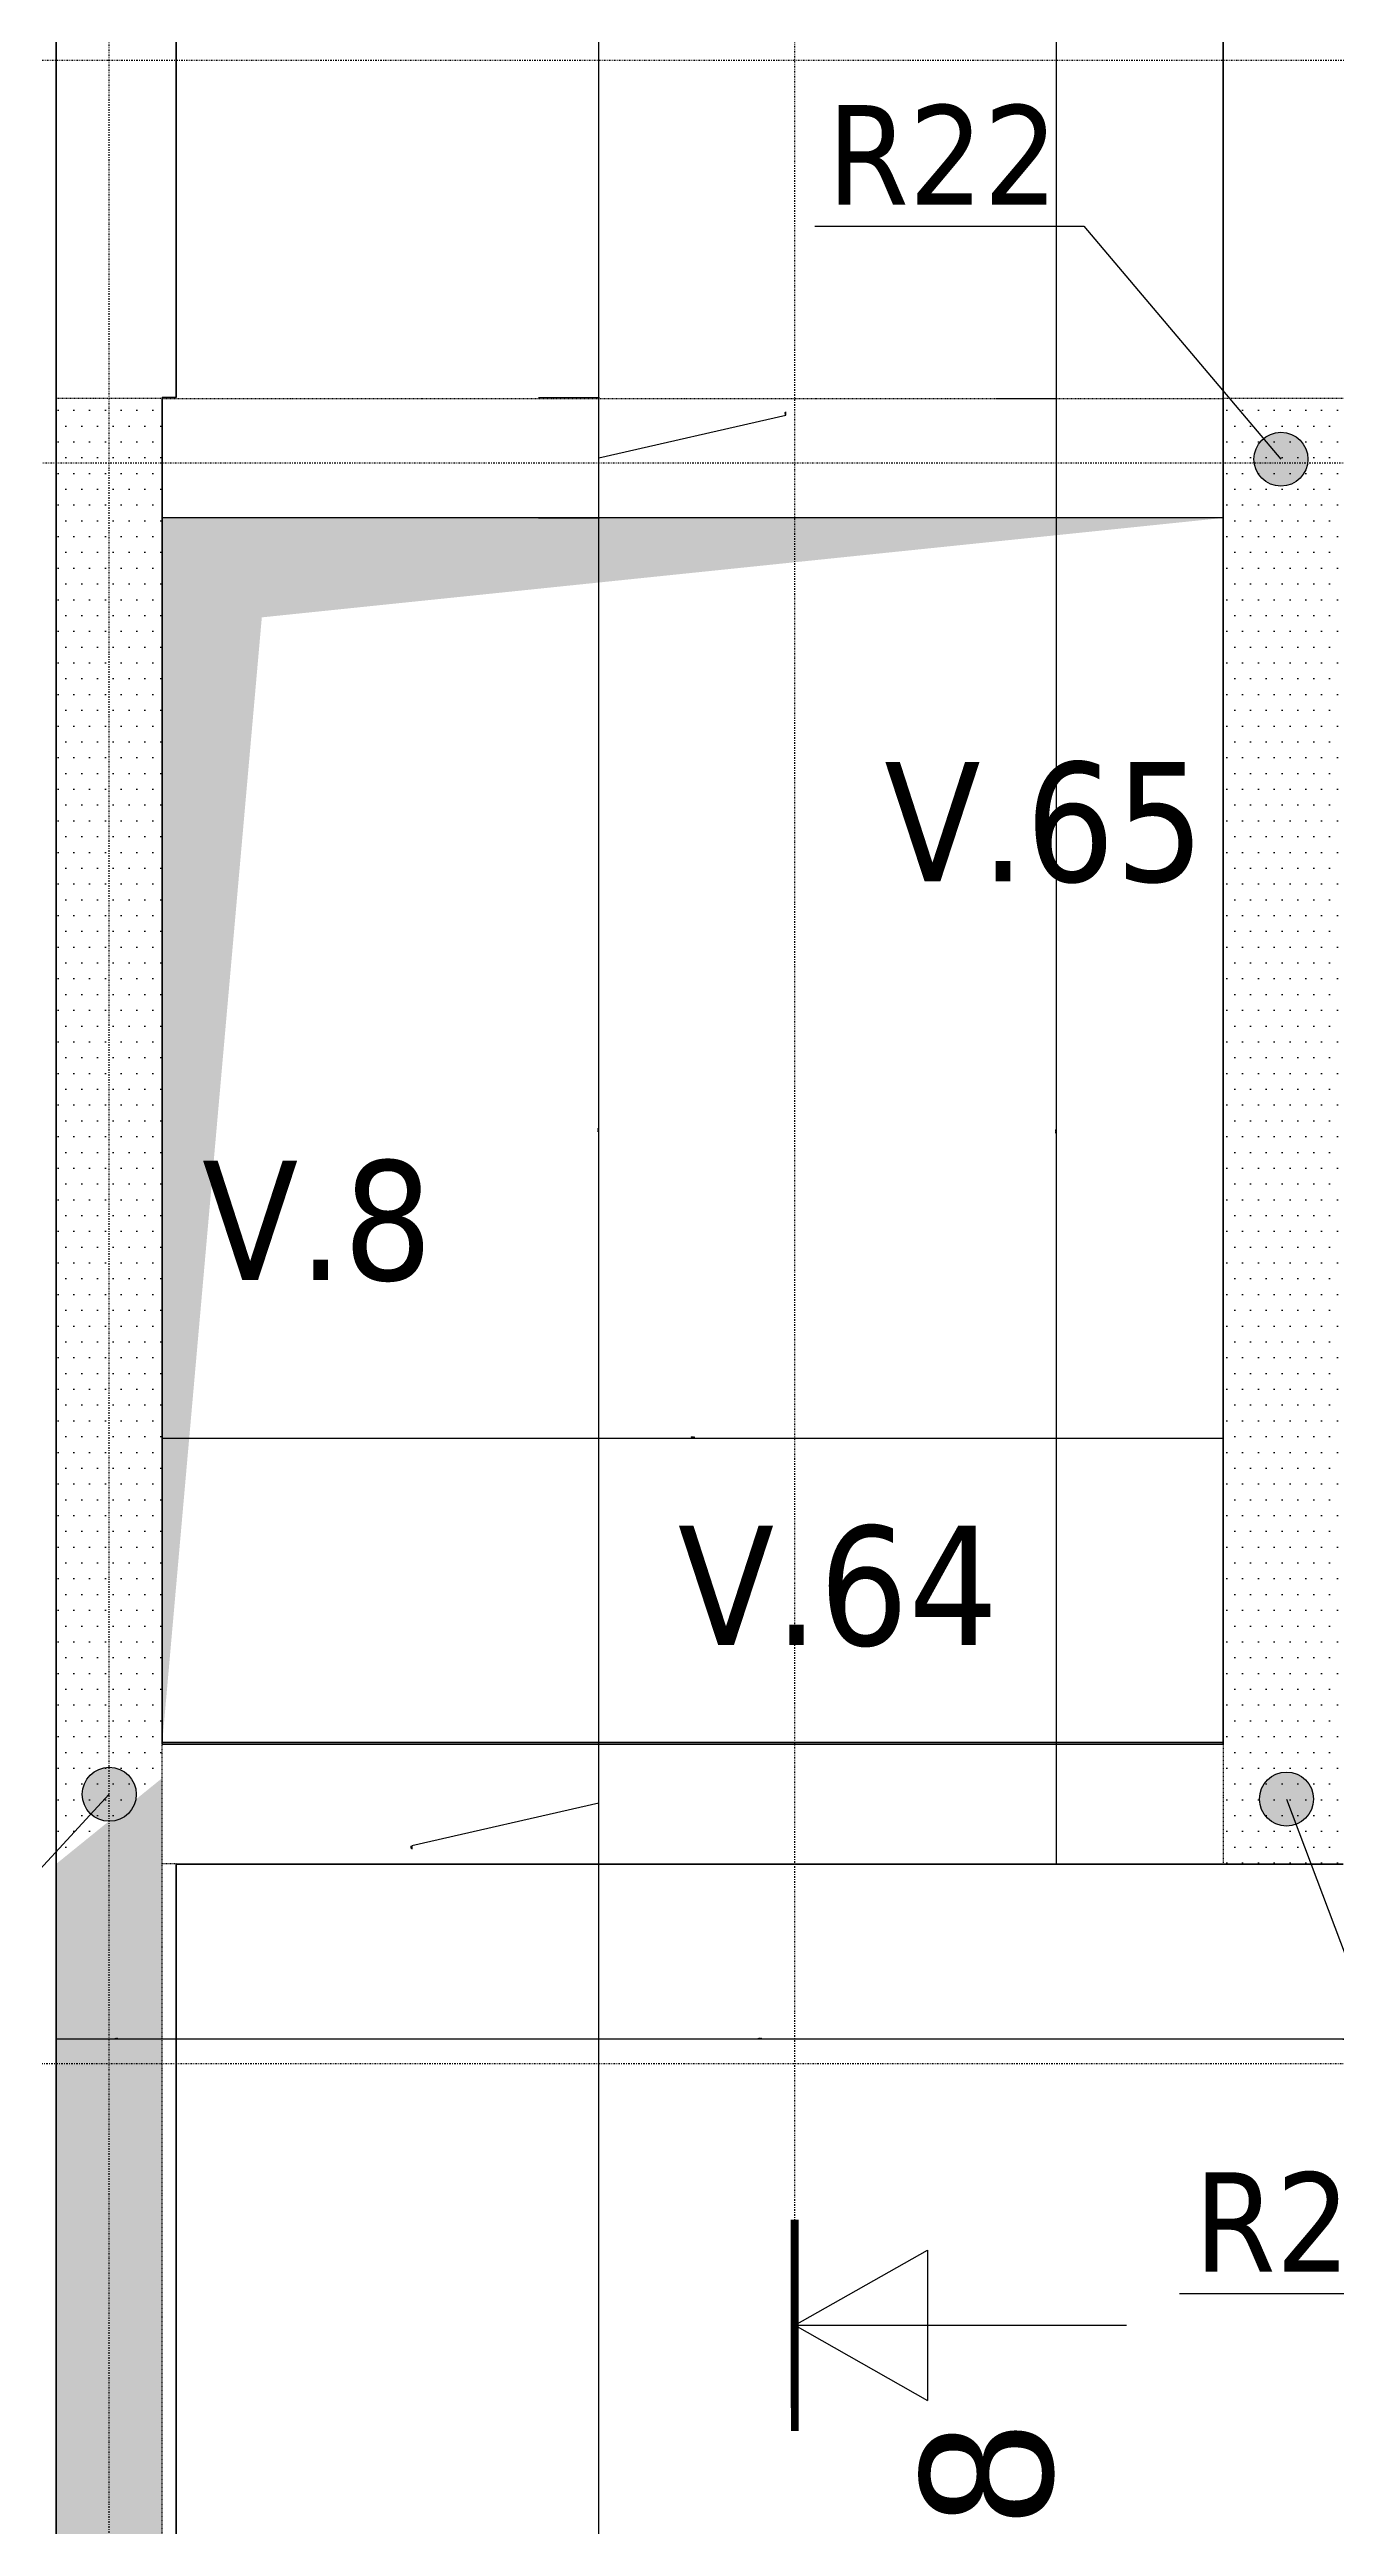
# Model space of a CAD drawing. Extents: x -12912 to 27386, y 1818 to 8189.
# Drawn here: x -44.6 to 149.4, y 6188.7 to 6562.2 of the extents above; entities that cross this region are included whole.
import ezdxf

# ---------------------------------------------------------------- set-up
doc = ezdxf.new("R2010")
doc.units = 0
doc.header["$MEASUREMENT"] = 0
for name, pattern in [('CACHE2', [4.7625, 3.175, -1.5875]), ('GrDotted', [0.4, 0.1, -0.1, 0.1, -0.1]), ('GrFeatureAxis', [0.85, 0.25, -0.2, 0.1, -0.2, 0.1]), ('STRICHPUNKT2_S11', [0.9, 0.7, -0.1, 0, -0.1])]:
    doc.linetypes.add(name, pattern=pattern)
doc.layers.get('0').update_dxf_attribs({"linetype": 'CONTINUOUS'})
doc.layers.get('DEFPOINTS').update_dxf_attribs({"linetype": 'CONTINUOUS'})
for name, color, linetype in [('K_ENT_M_Building_Coffrage PH Sous sol', 7, 'CONTINUOUS'), ('STR_COTATION', 1, 'CONTINUOUS'), ('STR_dob_liaisons_voiles', 23, 'CONTINUOUS'), ('STR_RESV_DALLE', 11, 'CONTINUOUS'), ('STR_SURCH', 9, 'CACHE2'), ('STR_TXT_V', 102, 'CONTINUOUS')]:
    doc.layers.add(name, color=color, linetype=linetype)
doc.layers.add('STR_AXES', color=4, linetype='STRICHPUNKT2_S11', lineweight=25)
doc.layers.add('STR_VOILES', color=6, linetype='CONTINUOUS', lineweight=70)
doc.styles.add('EPAIS', font='TAHOMA.TTF')
doc.styles.add('GrCut', font='swissli.ttf', dxfattribs={"height": 0.2})
doc.styles.add('GrDimensions', font='simplex.shx')
doc.dimstyles.new('GrDimensions', dxfattribs={"dimtxt": 0.09, "dimasz": 0.05, "dimexe": 0.07, "dimexo": 0, "dimgap": 0.05, "dimtad": 1, "dimzin": 0, "dimdsep": 46, "dimtxsty": 'GrDimensions', "dimblk": 'ARCHTICK', "dimblk1": 'ARCHTICK', "dimblk2": 'ARCHTICK', "dimcen": 0.09, "dimadec": 0, "dimazin": 0, "dimtfac": 1, "dimtdec": 4, "dimtmove": 0, "dimatfit": 3, "dimldrblk": 'OPEN30', "dimfxl": 0, "dimtolj": 1, "dimtzin": 0, "dimarcsym": 0})
doc.dimstyles.new('nOVO', dxfattribs={"dimscale": 1.3, "dimtxt": 0.09, "dimasz": 0.05, "dimexe": 0.07, "dimexo": 0, "dimgap": 0.05, "dimtad": 1, "dimzin": 0, "dimdsep": 46, "dimtxsty": 'GrDimensions', "dimblk": 'ARCHTICK', "dimcen": 0.09, "dimadec": 0, "dimazin": 0, "dimtfac": 1, "dimtmove": 0, "dimatfit": 3, "dimldrblk": 'OPEN30', "dimfxl": 0, "dimtolj": 1, "dimtzin": 0, "dimarcsym": 0})
doc.dimstyles.new('Novo_MALKO', dxfattribs={"dimscale": 1.3, "dimtxt": 0.09, "dimasz": 0.05, "dimexe": 0.07, "dimexo": 0, "dimgap": 0.05, "dimtad": 1, "dimdec": 0, "dimlfac": 100, "dimzin": 0, "dimdsep": 46, "dimtxsty": 'GrDimensions', "dimblk": 'ARCHTICK', "dimcen": 0.09, "dimadec": 0, "dimazin": 0, "dimtfac": 1, "dimtdec": 0, "dimtmove": 0, "dimatfit": 3, "dimldrblk": 'OPEN30', "dimfxl": 0, "dimtolj": 1, "dimtzin": 0, "dimarcsym": 0})
pattern_1 = [(0, (5243.0074, 5883.9378), (1.190625, 2.38125), [0, -2.38125])]

# ---------------------------------------------------------------- blocks, each defined once
blk = doc.blocks.new('_ArchTick')
at = {"color": 0, "linetype": 'ByBlock', "const_width": 0.15}
blk.add_lwpolyline([(-0.5, -0.5), (0.5, 0.5)], dxfattribs=at)
blk = doc.blocks.new('*D47')
at = {"layer": 'DEFPOINTS', "color": 0, "linetype": 'Continuous'}
for p in [(29.08, 6288.59), (38.18, 6288.59), (29.08, 5907.92)]:
    blk.add_point(p, dxfattribs=at)
at = {"layer": 'STR_COTATION', "color": 0, "linetype": 'Continuous', "lineweight": -2}
for p, q in [((29.08, 6288.59), (38.27, 6288.59)), ((38.18, 5907.92), (38.18, 6288.59)), ((29.08, 5907.92), (38.27, 5907.92))]:
    blk.add_line(p, q, dxfattribs=at)
at = {"layer": 'STR_COTATION', "color": 0, "linetype": 'Continuous', "lineweight": -2, "xscale": 0.065, "yscale": 0.065, "zscale": 0.065}
for p, rotation in [((38.18, 6288.59), 90), ((38.18, 5907.92), 270)]:
    blk.add_blockref('_ArchTick', p, dxfattribs=dict(at, rotation=rotation))
at = {"layer": 'STR_COTATION', "color": 0, "linetype": 'Continuous', "lineweight": -3, "insert": (38.06, 6098.25), "char_height": 0.117, "attachment_point": 5, "rotation": 90, "style": 'GrDimensions'}
blk.add_mtext('\\A1;380.67', dxfattribs=at)
blk = doc.blocks.new('_Open30')
at = {"color": 0, "linetype": 'ByBlock', "lineweight": -2}
for p, q in [((-1, 0.3), (0, 0)), ((0, 0), (-1, -0.3)), ((0, 0), (-1, 0))]:
    blk.add_line(p, q, dxfattribs=at)
blk = doc.blocks.new('*D48')
at = {"layer": 'DEFPOINTS', "color": 0, "linetype": 'Continuous'}
for p in [(29.08, 6306.96), (38.18, 6306.96), (29.08, 6288.59)]:
    blk.add_point(p, dxfattribs=at)
at = {"layer": 'STR_COTATION', "color": 0, "linetype": 'Continuous', "lineweight": -2}
for p, q in [((29.08, 6306.96), (38.27, 6306.96)), ((38.18, 6288.59), (38.18, 6306.96)), ((38.18, 6297.77), (9.98, 6291.34)), ((9.98, 6291.34), (9.98, 6290.82)), ((29.08, 6288.59), (38.27, 6288.59))]:
    blk.add_line(p, q, dxfattribs=at)
at = {"layer": 'STR_COTATION', "color": 0, "linetype": 'Continuous', "lineweight": -2, "xscale": 0.065, "yscale": 0.065, "zscale": 0.065}
for p, rotation in [((38.18, 6306.96), 90), ((38.18, 6288.59), 270)]:
    blk.add_blockref('_ArchTick', p, dxfattribs=dict(at, rotation=rotation))
at = {"layer": 'STR_COTATION', "color": 0, "linetype": 'Continuous', "lineweight": -3, "insert": (9.86, 6291.08), "char_height": 0.117, "attachment_point": 5, "rotation": 90, "style": 'GrDimensions'}
blk.add_mtext('\\A1;1837', dxfattribs=at)
blk = doc.blocks.new('*D49')
at = {"layer": 'DEFPOINTS', "color": 0, "linetype": 'Continuous'}
for p in [(29.08, 6491.59), (38.18, 6491.59), (29.08, 6306.96)]:
    blk.add_point(p, dxfattribs=at)
at = {"layer": 'STR_COTATION', "color": 0, "linetype": 'Continuous', "lineweight": -2}
for p, q in [((29.08, 6491.59), (38.27, 6491.59)), ((38.18, 6306.96), (38.18, 6491.59)), ((29.08, 6306.96), (38.27, 6306.96))]:
    blk.add_line(p, q, dxfattribs=at)
at = {"layer": 'STR_COTATION', "color": 0, "linetype": 'Continuous', "lineweight": -2, "xscale": 0.065, "yscale": 0.065, "zscale": 0.065}
for p, rotation in [((38.18, 6491.59), 90), ((38.18, 6306.96), 270)]:
    blk.add_blockref('_ArchTick', p, dxfattribs=dict(at, rotation=rotation))
at = {"layer": 'STR_COTATION', "color": 0, "linetype": 'Continuous', "lineweight": -3, "insert": (38.06, 6399.27), "char_height": 0.117, "attachment_point": 5, "rotation": 90, "style": 'GrDimensions'}
blk.add_mtext('\\A1;184.63', dxfattribs=at)
blk = doc.blocks.new('*D50')
at = {"layer": 'DEFPOINTS', "color": 0, "linetype": 'Continuous'}
for p in [(29.08, 6509.73), (38.18, 6509.73), (29.08, 6491.59)]:
    blk.add_point(p, dxfattribs=at)
at = {"layer": 'STR_COTATION', "color": 0, "linetype": 'Continuous', "lineweight": -2}
for p, q in [((29.08, 6509.73), (38.27, 6509.73)), ((38.18, 6491.59), (38.18, 6509.73)), ((66.38, 6507.1), (66.38, 6507.59)), ((38.18, 6500.66), (66.38, 6507.1)), ((29.08, 6491.59), (38.27, 6491.59))]:
    blk.add_line(p, q, dxfattribs=at)
at = {"layer": 'STR_COTATION', "color": 0, "linetype": 'Continuous', "lineweight": -2, "xscale": 0.065, "yscale": 0.065, "zscale": 0.065}
for p, rotation in [((38.18, 6509.73), 90), ((38.18, 6491.59), 270)]:
    blk.add_blockref('_ArchTick', p, dxfattribs=dict(at, rotation=rotation))
at = {"layer": 'STR_COTATION', "color": 0, "linetype": 'Continuous', "lineweight": -3, "insert": (66.26, 6507.34), "char_height": 0.117, "attachment_point": 5, "rotation": 90, "style": 'GrDimensions'}
blk.add_mtext('\\A1;1815', dxfattribs=at)
blk = doc.blocks.new('*D51')
at = {"layer": 'DEFPOINTS', "color": 0, "linetype": 'Continuous'}
for p in [(29.08, 6689.23), (38.18, 6689.23), (29.08, 6509.73)]:
    blk.add_point(p, dxfattribs=at)
at = {"layer": 'STR_COTATION', "color": 0, "linetype": 'Continuous', "lineweight": -2}
for p, q in [((29.08, 6689.23), (38.27, 6689.23)), ((38.18, 6509.73), (38.18, 6689.23)), ((29.08, 6509.73), (38.27, 6509.73))]:
    blk.add_line(p, q, dxfattribs=at)
at = {"layer": 'STR_COTATION', "color": 0, "linetype": 'Continuous', "lineweight": -2, "xscale": 0.065, "yscale": 0.065, "zscale": 0.065}
for p, rotation in [((38.18, 6689.23), 90), ((38.18, 6509.73), 270)]:
    blk.add_blockref('_ArchTick', p, dxfattribs=dict(at, rotation=rotation))
at = {"layer": 'STR_COTATION', "color": 0, "linetype": 'Continuous', "lineweight": -3, "insert": (38.06, 6599.48), "char_height": 0.117, "attachment_point": 5, "rotation": 90, "style": 'GrDimensions'}
blk.add_mtext('\\A1;179.49', dxfattribs=at)
blk = doc.blocks.new('*D80')
at = {"layer": 'DEFPOINTS', "color": 0, "linetype": 'Continuous'}
for p in [(98.08, 6509.59), (107.18, 6509.59), (98.08, 6288.54)]:
    blk.add_point(p, dxfattribs=at)
at = {"layer": 'STR_COTATION', "color": 0, "linetype": 'Continuous', "lineweight": -2}
for p, q in [((98.08, 6509.59), (107.27, 6509.59)), ((107.18, 6288.54), (107.18, 6509.59)), ((98.08, 6288.54), (107.27, 6288.54))]:
    blk.add_line(p, q, dxfattribs=at)
at = {"layer": 'STR_COTATION', "color": 0, "linetype": 'Continuous', "lineweight": -2, "xscale": 0.065, "yscale": 0.065, "zscale": 0.065}
for p, rotation in [((107.18, 6509.59), 90), ((107.18, 6288.54), 270)]:
    blk.add_blockref('_ArchTick', p, dxfattribs=dict(at, rotation=rotation))
at = {"layer": 'STR_COTATION', "color": 0, "linetype": 'Continuous', "lineweight": -3, "insert": (107.06, 6399.06), "char_height": 0.117, "attachment_point": 5, "rotation": 90, "style": 'GrDimensions'}
blk.add_mtext('\\A1;221.05', dxfattribs=at)
blk = doc.blocks.new('*D81')
at = {"layer": 'DEFPOINTS', "color": 0, "linetype": 'Continuous'}
for p in [(98.08, 6655.8), (107.18, 6655.8), (98.08, 6509.59)]:
    blk.add_point(p, dxfattribs=at)
at = {"layer": 'STR_COTATION', "color": 0, "linetype": 'Continuous', "lineweight": -2}
for p, q in [((98.08, 6655.8), (107.27, 6655.8)), ((107.18, 6509.59), (107.18, 6655.8)), ((98.08, 6509.59), (107.27, 6509.59))]:
    blk.add_line(p, q, dxfattribs=at)
at = {"layer": 'STR_COTATION', "color": 0, "linetype": 'Continuous', "lineweight": -2, "xscale": 0.065, "yscale": 0.065, "zscale": 0.065}
for p, rotation in [((107.18, 6655.8), 90), ((107.18, 6509.59), 270)]:
    blk.add_blockref('_ArchTick', p, dxfattribs=dict(at, rotation=rotation))
at = {"layer": 'STR_COTATION', "color": 0, "linetype": 'Continuous', "lineweight": -3, "insert": (107.06, 6582.69), "char_height": 0.117, "attachment_point": 5, "rotation": 90, "style": 'GrDimensions'}
blk.add_mtext('\\A1;146.21', dxfattribs=at)
blk = doc.blocks.new('*D646')
at = {"layer": 'DEFPOINTS', "color": 0, "ltscale": 4.5}
for p in [(132.31, 6352.81), (-27.64, 6344.47), (132.31, 6344.47)]:
    blk.add_point(p, dxfattribs=at)
at = {"layer": 'STR_COTATION', "color": 0, "lineweight": -2, "ltscale": 4.5}
for p, q in [((-27.64, 6352.72), (-27.64, 6352.9)), ((-27.64, 6352.81), (132.31, 6352.81)), ((132.31, 6352.72), (132.31, 6352.9))]:
    blk.add_line(p, q, dxfattribs=at)
at = {"layer": 'STR_COTATION', "color": 0, "lineweight": -2, "ltscale": 4.5, "xscale": 0.065, "yscale": 0.065, "zscale": 0.065, "rotation": 180}
blk.add_blockref('_ArchTick', (-27.64, 6352.81), dxfattribs=at)
at = {"layer": 'STR_COTATION', "color": 0, "lineweight": -2, "ltscale": 4.5, "xscale": 0.065, "yscale": 0.065, "zscale": 0.065}
blk.add_blockref('_ArchTick', (132.31, 6352.81), dxfattribs=at)
at = {"layer": 'STR_COTATION', "color": 0, "ltscale": 4.5, "insert": (52.34, 6352.94), "char_height": 0.117, "attachment_point": 5, "style": 'GrDimensions'}
blk.add_mtext('\\A1;159.95', dxfattribs=at)
blk = doc.blocks.new('*D974')
at = {"layer": 'DEFPOINTS', "color": 0, "ltscale": 4.5}
for p in [(150.41, 6288.54), (-25.54, 6262.17), (-25.54, 6262.16)]:
    blk.add_point(p, dxfattribs=at)
at = {"layer": 'STR_COTATION', "color": 0, "lineweight": -2, "ltscale": 4.5}
for p, q in [((-25.54, 6262.17), (-25.54, 6262.07)), ((150.41, 6262.16), (-25.54, 6262.16)), ((150.41, 6262.25), (150.41, 6262.07))]:
    blk.add_line(p, q, dxfattribs=at)
at = {"layer": 'STR_COTATION', "color": 0, "lineweight": -2, "ltscale": 4.5, "xscale": 0.065, "yscale": 0.065, "zscale": 0.065, "rotation": 180}
blk.add_blockref('_ArchTick', (-25.54, 6262.16), dxfattribs=at)
at = {"layer": 'STR_COTATION', "color": 0, "lineweight": -2, "ltscale": 4.5, "xscale": 0.065, "yscale": 0.065, "zscale": 0.065}
blk.add_blockref('_ArchTick', (150.41, 6262.16), dxfattribs=at)
at = {"layer": 'STR_COTATION', "color": 0, "ltscale": 4.5, "insert": (62.43, 6262.28), "char_height": 0.117, "attachment_point": 5, "style": 'GrDimensions'}
blk.add_mtext('\\A1;175.95', dxfattribs=at)
blk = doc.blocks.new('*D975')
at = {"layer": 'DEFPOINTS', "color": 0, "ltscale": 4.5}
for p in [(-43.64, 6262.17), (-43.64, 6262.16), (-25.54, 6262.17)]:
    blk.add_point(p, dxfattribs=at)
at = {"layer": 'STR_COTATION', "color": 0, "lineweight": -2, "ltscale": 4.5}
for p, q in [((-43.64, 6262.17), (-43.64, 6262.07)), ((-25.54, 6262.16), (-43.64, 6262.16)), ((-25.54, 6262.17), (-25.54, 6262.07))]:
    blk.add_line(p, q, dxfattribs=at)
at = {"layer": 'STR_COTATION', "color": 0, "lineweight": -2, "ltscale": 4.5, "xscale": 0.065, "yscale": 0.065, "zscale": 0.065, "rotation": 180}
blk.add_blockref('_ArchTick', (-43.64, 6262.16), dxfattribs=at)
at = {"layer": 'STR_COTATION', "color": 0, "lineweight": -2, "ltscale": 4.5, "xscale": 0.065, "yscale": 0.065, "zscale": 0.065}
blk.add_blockref('_ArchTick', (-25.54, 6262.16), dxfattribs=at)
at = {"layer": 'STR_COTATION', "color": 0, "ltscale": 4.5, "insert": (-34.59, 6262.28), "char_height": 0.117, "attachment_point": 5, "style": 'GrDimensions'}
blk.add_mtext('\\A1;1810', dxfattribs=at)

msp = doc.modelspace()

# ---------------------------------------------------------------- hatches: boundary and pattern name
at = {"layer": 'STR_dob_liaisons_voiles', "ltscale": 4.5}
h = msp.add_hatch(color=256, dxfattribs=at)
h.paths.add_polyline_path([(142.488, 6504.227, 0.0938149), (141.001, 6504.508), (141.001, 6500.439)])
h.paths.add_polyline_path([(141.001, 6500.439), (141.001, 6496.369, 0.4142136), (145.07, 6500.439, 0.3084139), (142.488, 6504.227)])
h.paths.add_polyline_path([(141.001, 6504.508, 0.4142136), (136.931, 6500.439, 0.4142136), (141.001, 6496.369)])
h = msp.add_hatch(color=256, dxfattribs=at)
h.paths.add_polyline_path([(-34.153, 6302.879, 0.0938149), (-35.64, 6303.161), (-35.64, 6299.091)])
h.paths.add_polyline_path([(-35.64, 6299.091), (-35.64, 6295.021, 0.4142136), (-31.571, 6299.091, 0.3084139), (-34.153, 6302.879)])
h.paths.add_polyline_path([(-35.64, 6303.161, 0.4142136), (-39.71, 6299.091, 0.4142136), (-35.64, 6295.021)])
h = msp.add_hatch(color=256, dxfattribs=at)
h.paths.add_polyline_path([(143.331, 6302.169, 0.0938149), (141.844, 6302.45), (141.844, 6298.381)])
h.paths.add_polyline_path([(141.844, 6298.381), (141.844, 6294.311, 0.4142136), (145.914, 6298.381, 0.3084139), (143.331, 6302.169)])
h.paths.add_polyline_path([(141.844, 6302.45, 0.4142136), (137.774, 6298.381, 0.4142136), (141.844, 6294.311)])
at = {"layer": 'STR_RESV_DALLE', "linetype": 'Continuous'}
for points in [[(132.36, 6491.588), (-27.64, 6491.588), (-12.64, 6476.588)], [(-27.64, 6491.588), (-27.64, 6306.956), (-12.64, 6476.588)]]:
    msp.add_hatch(color=256, dxfattribs=at).paths.add_polyline_path(points, flags=0)
at = {"layer": 'STR_SURCH', "linetype": 'Continuous'}
h = msp.add_hatch(dxfattribs=at)
h.set_pattern_fill('DOTS', color=256, scale=1.5, style=0)
h.set_pattern_definition(pattern_1)
h.paths.add_polyline_path([(-43.64, 6509.588), (-43.64, 6288.588), (-27.64, 6301.554), (-27.64, 6509.588)])
h = msp.add_hatch(dxfattribs=at)
h.set_pattern_fill('DOTS', color=256, scale=1.5, style=0)
h.set_pattern_definition(pattern_1)
h.paths.add_polyline_path([(150.408, 6509.588), (132.311, 6509.588), (132.311, 6288.588), (150.408, 6288.588)])
h = msp.add_hatch(dxfattribs=at)
h.set_pattern_fill('DOTS', color=256, scale=1.5, style=0)
h.set_pattern_definition(pattern_1)
h.paths.add_polyline_path([(-43.64, 6288.588), (-43.64, 5887.914), (-27.64, 5903.914), (-27.64, 6301.554)])

# ---------------------------------------------------------------- linework, layer by layer
at = {"layer": 'K_ENT_M_Building_Coffrage PH Sous sol', "color": 7, "linetype": 'Continuous'}
for p, q in [((67.7, 6219.011), (87.7, 6230.358)), ((87.7, 6230.358), (87.7, 6207.665)), ((67.7, 6219.011), (87.7, 6219.011)), ((67.7, 6219.011), (87.7, 6207.665)), ((87.7, 6219.011), (117.7, 6219.011))]:
    msp.add_line(p, q, dxfattribs=at)
at = {"layer": 'K_ENT_M_Building_Coffrage PH Sous sol', "color": 7, "linetype": 'GrFeatureAxis'}
for points in [[(67.7, 6219.011), (67.7, 6597.686)], [(-294.819, 6560.623), (743.835, 6560.623)], [(-1174.64, 6258.483), (7646.442, 6258.483)]]:
    msp.add_lwpolyline(points, dxfattribs=at)
at = {"layer": 'K_ENT_M_Building_Coffrage PH Sous sol', "color": 7, "linetype": 'Continuous', "const_width": 1.2}
msp.add_lwpolyline([(67.681, 6234.936), (67.72, 6203.086)], dxfattribs=at)
at = {"layer": 'STR_AXES', "linetype": 'GrFeatureAxis'}
for p, q in [((-35.64, 5622.963), (-35.64, 8022.963)), ((-1309.741, 6499.914), (7906.576, 6499.914))]:
    msp.add_line(p, q, dxfattribs=at)
at = {"layer": 'STR_dob_liaisons_voiles', "ltscale": 4.5}
for p, q in [((-35.64, 6299.091), (-97.861, 6231.668)), ((141.844, 6298.381), (169.922, 6223.81)), ((125.702, 6223.81), (169.922, 6223.81))]:
    msp.add_line(p, q, dxfattribs=at)
msp.add_lwpolyline([(70.715, 6535.569), (111.269, 6535.569), (141.001, 6500.439)], dxfattribs=at)
for centre in [(141.001, 6500.439), (-35.64, 6299.091), (141.844, 6298.381)]:
    msp.add_circle(centre, 4.07, dxfattribs=at)
at = {"layer": 'STR_RESV_DALLE', "linetype": 'Continuous'}
for p, q in [((132.311, 6491.588), (-27.64, 6491.588)), ((-27.64, 6306.956), (132.311, 6306.956))]:
    msp.add_line(p, q, dxfattribs=at)
at = {"layer": 'STR_SURCH', "linetype": 'GrDotted', "ltscale": 0.003662}
for p, q in [((-43.64, 6509.734), (-43.64, 6509.588)), ((-43.64, 6509.588), (-43.64, 6509.734))]:
    msp.add_line(p, q, dxfattribs=at)
at = {"layer": 'STR_SURCH', "linetype": 'GrDotted', "ltscale": 0.25}
for p, q in [((-27.64, 6509.588), (-43.64, 6509.588)), ((150.408, 6509.588), (132.36, 6509.588)), ((-27.64, 6288.588), (-27.64, 6306.637)), ((132.311, 6306.637), (132.311, 6288.588))]:
    msp.add_line(p, q, dxfattribs=at)
at = {"layer": 'STR_SURCH', "linetype": 'GrDotted'}
msp.add_line((-43.64, 6509.588), (-43.64, 6509.588), dxfattribs=at).dxf.unprotected_set("ltscale", 0)
for p, q in [((-27.64, 6509.588), (132.36, 6509.588)), ((-27.64, 5903.914), (-27.64, 6288.539))]:
    msp.add_line(p, q, dxfattribs=at)
at = {"layer": 'STR_SURCH', "linetype": 'GrDotted', "ltscale": 0.052438}
msp.add_line((-25.543, 6288.588), (-27.64, 6288.588), dxfattribs=at)
at = {"layer": 'STR_VOILES', "linetype": 'Continuous'}
for p, q in [((132.311, 6509.734), (132.311, 6655.8)), ((-25.543, 6617.281), (-25.543, 6509.734)), ((-43.64, 6509.734), (-43.64, 6607.368)), ((-43.64, 6288.588), (-43.64, 6509.734)), ((-27.64, 6509.734), (-27.64, 6306.637)), ((-25.543, 6509.734), (-27.64, 6509.734)), ((132.311, 6306.637), (132.311, 6509.734)), ((-27.64, 6306.637), (132.311, 6306.637)), ((-43.64, 6164.185), (-43.64, 6288.588)), ((132.311, 6288.539), (-25.543, 6288.539)), ((-25.543, 6288.539), (-25.543, 6184.597)), ((150.408, 6288.539), (132.311, 6288.539))]:
    msp.add_line(p, q, dxfattribs=at)

# ---------------------------------------------------------------- texts
at = {"layer": 'K_ENT_M_Building_Coffrage PH Sous sol', "color": 7, "linetype": 'Continuous', "insert": (96.739, 6196.601), "char_height": 20, "attachment_point": 5, "rotation": 90, "style": 'GrCut'}
msp.add_mtext('{8}', dxfattribs=at)
at = {"layer": 'STR_dob_liaisons_voiles', "ltscale": 4.5, "style": 'EPAIS'}
for p in [(72.604, 6538.844), (127.925, 6227.085)]:
    msp.add_text('R22', height=15, dxfattribs=at).set_placement(p)
at = {"layer": 'STR_TXT_V', "ltscale": 4.5, "style": 'EPAIS'}
for s, p in [('V.65', (81.205, 6436.764)), ('V.8', (-21.66, 6376.666)), ('V.64', (50.083, 6321.59))]:
    msp.add_text(s, height=18, dxfattribs=at).set_placement(p)

# ---------------------------------------------------------------- dimensions: what is measured, and where the dimension line sits
at = {"layer": 'STR_COTATION', "linetype": 'Continuous', "lineweight": -3}
for base, p1, p2, picture, middle in [((38.182, 6689.225), (29.082, 6509.734), (29.082, 6689.225), '*D51', (38.059, 6599.48)), ((107.183, 6655.8), (98.083, 6509.588), (98.083, 6655.8), '*D81', (107.059, 6582.694)), ((107.183, 6509.588), (98.083, 6288.539), (98.083, 6509.588), '*D80', (107.059, 6399.064)), ((38.182, 6491.588), (29.082, 6306.956), (29.082, 6491.588), '*D49', (38.059, 6399.272)), ((38.182, 6288.588), (29.082, 5907.916), (29.082, 6288.588), '*D47', (38.059, 6098.252))]:
    dim = msp.add_linear_dim(base=base, p1=p1, p2=p2, angle=90, dimstyle='GrDimensions', override={"dimscale": 1.3, "dimtxt": 0.09, "dimasz": 0.05, "dimexe": 0.07, "dimexo": 0, "dimgap": 0.05, "dimtad": 1, "dimjust": 0, "dimtih": 0, "dimtoh": 0, "dimdec": 2, "dimlfac": 1, "dimrnd": 0, "dimzin": 0, "dimdsep": 46, "dimlunit": 2, "dimpost": '', "dimtxsty": 'GrDimensions', "dimblk": 'ArchTick', "dimblk1": 'ArchTick', "dimblk2": 'ArchTick', "dimsah": 0, "dimtsz": 0, "dimcen": 0.09, "dimdle": 0, "dimse1": 0, "dimse2": 0, "dimsd1": 0, "dimsd2": 0, "dimclrd": 0, "dimclre": 0, "dimclrt": 0, "dimaunit": 0, "dimadec": 0, "dimazin": 0, "dimtol": 0, "dimlim": 0, "dimtp": 0, "dimtm": 0, "dimtfac": 1, "dimtdec": 4, "dimtix": 0, "dimtofl": 1, "dimtmove": 0, "dimatfit": 3, "dimldrblk": 'Open30', "dimtvp": 0, "dimfrac": 0, "dimtolj": 1, "dimtzin": 0, "dimlwd": 65534, "dimlwe": 65534}, dxfattribs=at)
    dim.commit()
    dim.dimension.update_dxf_attribs({"geometry": picture, "text_midpoint": middle})
for base, p1, p2, picture, middle in [((38.182, 6509.734), (29.082, 6491.588), (29.082, 6509.734), '*D50', (66.382, 6507.161)), ((38.182, 6306.956), (29.082, 6288.588), (29.082, 6306.956), '*D48', (9.982, 6291.272))]:
    dim = msp.add_linear_dim(base=base, p1=p1, p2=p2, angle=90, dimstyle='GrDimensions', override={"dimscale": 1.3, "dimdec": 0, "dimlfac": 100, "dimtmove": 1}, dxfattribs=at)
    dim.commit()
    dim.dimension.update_dxf_attribs({"geometry": picture, "text_midpoint": middle, "dimtype": 160})
at = {"layer": 'STR_COTATION', "ltscale": 4.5}
for base, p1, p2, picture, middle in [((132.311, 6352.813), (-27.64, 6344.475), (132.311, 6344.475), '*D646', (52.335, 6352.937)), ((-25.543, 6262.156), (150.408, 6288.539), (-25.543, 6262.168), '*D974', (62.433, 6262.28))]:
    dim = msp.add_linear_dim(base=base, p1=p1, p2=p2, dimstyle='nOVO', dxfattribs=at)
    dim.commit()
    dim.dimension.update_dxf_attribs({"geometry": picture, "text_midpoint": middle})
dim = msp.add_linear_dim(base=(-43.64, 6262.156), p1=(-25.543, 6262.168), p2=(-43.64, 6262.168), dimstyle='Novo_MALKO', override={"dimtmove": 1}, dxfattribs=at)
dim.commit()
dim.dimension.update_dxf_attribs({"geometry": '*D975', "text_midpoint": (-34.592, 6262.28)})

doc.saveas('drawing.dxf')
